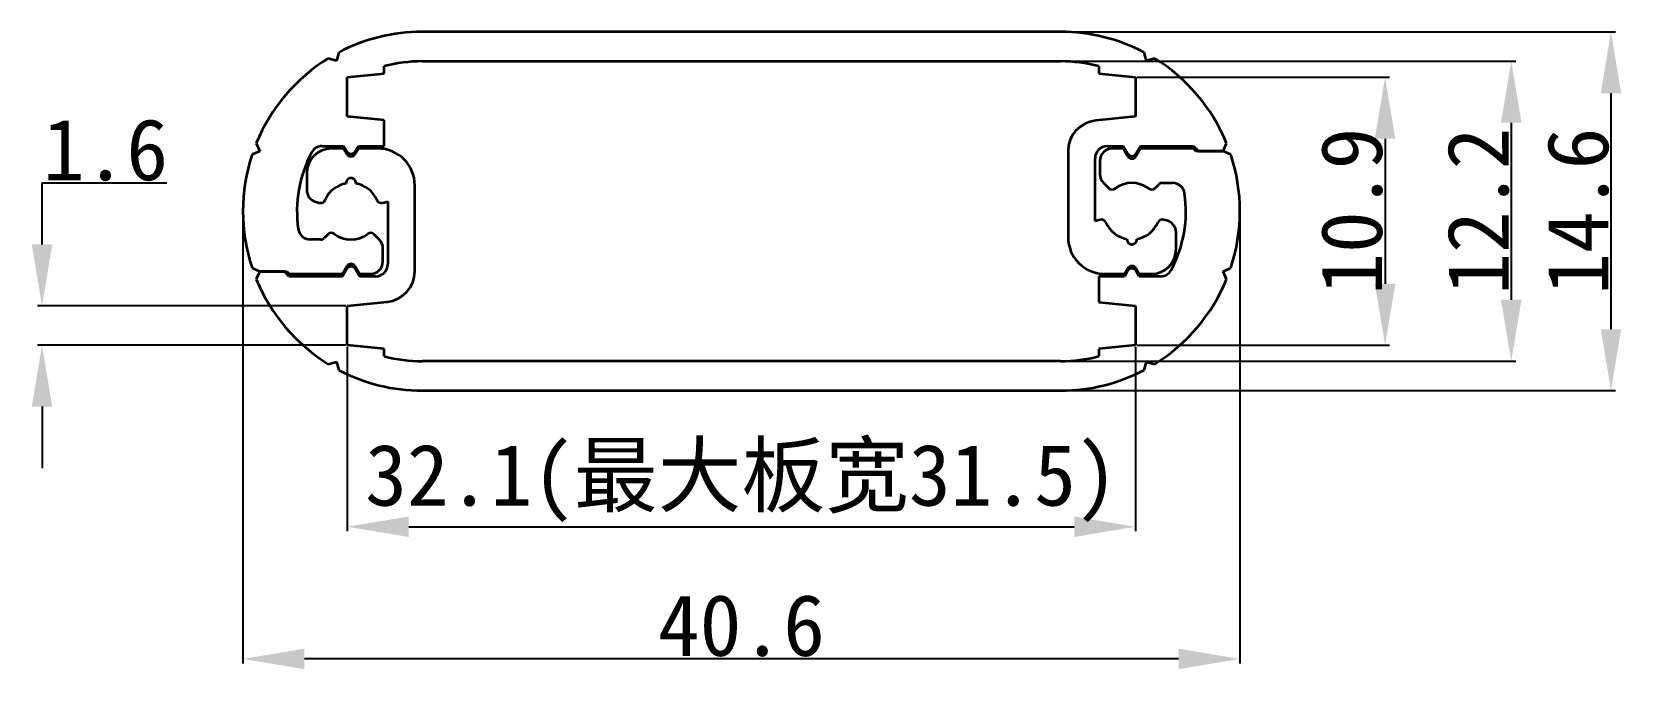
# Model space of a CAD drawing. Header units: inches. Extents: x -8.6 to 56.1, y -11.3 to 14.6.
import ezdxf

# ---------------------------------------------------------------- set-up
doc = ezdxf.new("R2010")
doc.units = ezdxf.units.IN
doc.header["$MEASUREMENT"] = 0
doc.layers.add('1', color=30, linetype='Continuous')
doc.layers.add('Visible (ISO)', color=7, linetype='Continuous', lineweight=35)
doc.styles.get("Standard").update_dxf_attribs({"font": 'simhei.ttf'})
doc.dimstyles.get("Standard").update_dxf_attribs({"dimtxt": 2.5, "dimasz": 2.5, "dimexe": 0.18, "dimexo": 0.0625, "dimgap": 0.09, "dimtad": 1, "dimtoh": 1, "dimdec": 1, "dimzin": 0, "dimdsep": 46, "dimtxsty": 'Standard', "dimcen": 0.09, "dimadec": 0, "dimazin": 0, "dimtfac": 1, "dimtdec": 1, "dimtofl": 0, "dimtmove": 0, "dimatfit": 3, "dimfxl": 1, "dimtolj": 1, "dimtzin": 0, "dimarcsym": 0})

# ---------------------------------------------------------------- blocks, each defined once
blk = doc.blocks.new('*D1')
at = {"color": 0, "lineweight": -2}
for p, q in [((33.363, 14.6), (55.89, 14.6)), ((55.71, 12.1), (55.71, 2.5)), ((33.363, 0), (55.89, 0))]:
    blk.add_line(p, q, dxfattribs=at)
at = {"color": 0}
for points in [[(55.294, 12.1), (56.127, 12.1), (55.71, 14.6)], [(55.294, 2.5), (56.127, 2.5), (55.71, 0)]]:
    blk.add_solid(points, dxfattribs=at)
at = {"layer": 'Defpoints', "color": 0}
for p in [(33.3, 14.6), (33.3, 0), (55.71, 0)]:
    blk.add_point(p, dxfattribs=at)
at = {"color": 0, "insert": (54.37, 7.3), "char_height": 2.5, "attachment_point": 5, "rotation": 90}
blk.add_mtext('\\A1;14.6', dxfattribs=at)
blk = doc.blocks.new('*D2')
at = {"color": 0, "lineweight": -2}
for p, q in [((0, 7.238), (0, -11.098)), ((40.6, 7.238), (40.6, -11.098)), ((38.1, -10.918), (2.5, -10.918))]:
    blk.add_line(p, q, dxfattribs=at)
at = {"color": 0}
for points in [[(2.5, -10.501), (2.5, -11.335), (0, -10.918)], [(38.1, -10.501), (38.1, -11.335), (40.6, -10.918)]]:
    blk.add_solid(points, dxfattribs=at)
at = {"layer": 'Defpoints', "color": 0}
for p in [(0, 7.3), (40.6, 7.3), (0, -10.918)]:
    blk.add_point(p, dxfattribs=at)
at = {"color": 0, "insert": (20.3, -9.564), "char_height": 2.5, "attachment_point": 5}
blk.add_mtext('\\A1;40.6', dxfattribs=at)
blk = doc.blocks.new('*D3')
at = {"color": 0, "lineweight": -2}
for p, q in [((-8.182, 5.95), (-8.182, 8.45)), ((-8.182, 8.45), (-3.106, 8.45)), ((4.188, 3.45), (-8.362, 3.45)), ((4.188, 1.85), (-8.362, 1.85)), ((-8.182, -0.65), (-8.182, -3.15))]:
    blk.add_line(p, q, dxfattribs=at)
at = {"color": 0}
for points in [[(-8.599, 5.95), (-7.765, 5.95), (-8.182, 3.45)], [(-8.599, -0.65), (-7.765, -0.65), (-8.182, 1.85)]]:
    blk.add_solid(points, dxfattribs=at)
at = {"layer": 'Defpoints', "color": 0}
for p in [(-8.182, 3.45), (4.25, 3.45), (4.25, 1.85)]:
    blk.add_point(p, dxfattribs=at)
at = {"color": 0, "insert": (-5.599, 9.79), "char_height": 2.5, "attachment_point": 5}
blk.add_mtext('\\A1;1.6', dxfattribs=at)
blk = doc.blocks.new('*D5')
at = {"color": 0, "lineweight": -2}
for p, q in [((33.363, 13.4), (51.829, 13.4)), ((51.649, 10.9), (51.649, 3.7)), ((33.363, 1.2), (51.829, 1.2))]:
    blk.add_line(p, q, dxfattribs=at)
at = {"color": 0}
for points in [[(51.232, 10.9), (52.066, 10.9), (51.649, 13.4)], [(51.232, 3.7), (52.066, 3.7), (51.649, 1.2)]]:
    blk.add_solid(points, dxfattribs=at)
at = {"layer": 'Defpoints', "color": 0}
for p in [(33.3, 13.4), (33.3, 1.2), (51.649, 1.2)]:
    blk.add_point(p, dxfattribs=at)
at = {"color": 0, "insert": (50.309, 7.3), "char_height": 2.5, "attachment_point": 5, "rotation": 90}
blk.add_mtext('\\A1;12.2', dxfattribs=at)
blk = doc.blocks.new('*D6')
at = {"color": 0, "lineweight": -2}
for p, q in [((36.413, 12.75), (46.691, 12.75)), ((46.511, 10.25), (46.511, 4.35)), ((36.413, 1.85), (46.691, 1.85))]:
    blk.add_line(p, q, dxfattribs=at)
at = {"color": 0}
for points in [[(46.094, 10.25), (46.927, 10.25), (46.511, 12.75)], [(46.094, 4.35), (46.927, 4.35), (46.511, 1.85)]]:
    blk.add_solid(points, dxfattribs=at)
at = {"layer": 'Defpoints', "color": 0}
for p in [(36.35, 12.75), (36.35, 1.85), (46.511, 1.85)]:
    blk.add_point(p, dxfattribs=at)
at = {"color": 0, "insert": (45.157, 7.3), "char_height": 2.5, "attachment_point": 5, "rotation": 90}
blk.add_mtext('\\A1;10.9', dxfattribs=at)
blk = doc.blocks.new('*D7')
at = {"layer": '1', "color": 0, "lineweight": -2}
for p, q in [((4.25, 1.788), (4.25, -5.719)), ((36.35, 1.788), (36.35, -5.719)), ((6.75, -5.539), (33.85, -5.539))]:
    blk.add_line(p, q, dxfattribs=at)
at = {"layer": '1', "color": 0}
for points in [[(6.75, -5.122), (6.75, -5.956), (4.25, -5.539)], [(33.85, -5.122), (33.85, -5.956), (36.35, -5.539)]]:
    blk.add_solid(points, dxfattribs=at)
at = {"layer": 'Defpoints', "color": 0}
for p in [(4.25, 1.85), (36.35, 1.85), (36.35, -5.539)]:
    blk.add_point(p, dxfattribs=at)
at = {"layer": '1', "color": 0, "insert": (20.3, -3.764), "char_height": 2.5, "attachment_point": 5}
blk.add_mtext('\\A1;32.1(最大板宽31.5)', dxfattribs=at)

msp = doc.modelspace()

# ---------------------------------------------------------------- linework, layer by layer
at = {"layer": 'Visible (ISO)'}
for p, q in [((33.3, 14.6), (7.3, 14.6)), ((3.903, 13.761), (3.811, 13.426)), ((36.789, 13.426), (36.697, 13.761)), ((3.811, 13.426), (3.476, 13.518)), ((5.75, 12.9), (5.75, 13.2)), ((7.3, 13.4), (33.3, 13.4)), ((34.85, 13.2), (34.85, 12.9)), ((37.124, 13.518), (36.789, 13.426)), ((4.25, 12.75), (5.75, 12.9)), ((4.25, 11.15), (4.25, 12.75)), ((34.85, 12.9), (36.35, 12.75)), ((36.35, 12.75), (36.35, 11.15)), ((5.75, 11), (4.25, 11.15)), ((36.35, 11.15), (34.726, 10.988)), ((5.75, 9.95), (5.75, 11)), ((0.689, 9.75), (0.373, 9.605)), ((0.544, 10.066), (0.689, 9.75)), ((3.233, 9.95), (4.1, 9.95)), ((4.1, 9.85), (3.6, 9.85)), ((4.1, 9.95), (4.227, 9.73)), ((4.227, 9.63), (4.1, 9.85)), ((4.573, 9.73), (4.7, 9.95)), ((4.7, 9.85), (4.573, 9.63)), ((4.7, 9.95), (5.75, 9.95)), ((5.5, 9.85), (4.7, 9.85)), ((33.6, 9.744), (33.6, 6.25)), ((35.2, 9.95), (35.85, 9.95)), ((35.85, 9.85), (35.4, 9.85)), ((35.85, 9.95), (36.027, 9.644)), ((36.027, 9.544), (35.85, 9.85)), ((36.373, 9.644), (36.55, 9.95)), ((36.55, 9.85), (36.373, 9.544)), ((36.55, 9.95), (38.711, 9.95)), ((38.711, 9.85), (36.55, 9.85)), ((38.711, 9.95), (38.911, 9.75)), ((38.811, 9.75), (38.711, 9.85)), ((39.911, 9.75), (38.811, 9.75)), ((38.911, 9.75), (39.911, 9.75)), ((39.911, 9.75), (40.056, 10.066)), ((40.227, 9.605), (39.911, 9.75)), ((34.7, 6.898), (34.7, 9.45)), ((34.9, 9.35), (34.9, 8.807)), ((2.6, 8.85), (2.6, 8.166)), ((35.046, 8.454), (35.256, 8.244)), ((37.433, 8.45), (37.854, 8.45)), ((7, 4.856), (7, 8.35)), ((37.144, 8.244), (37.291, 8.391)), ((2.971, 7.683), (3.11, 7.646)), ((5.69, 7.646), (5.9, 7.702)), ((5.9, 7.702), (5.9, 5.15)), ((34.91, 6.954), (34.7, 6.898)), ((37.629, 6.917), (37.49, 6.954)), ((3.167, 6.15), (2.746, 6.15)), ((3.456, 6.356), (3.309, 6.209)), ((5.554, 6.146), (5.344, 6.356)), ((38, 5.75), (38, 6.434)), ((5.7, 5.25), (5.7, 5.793)), ((0.373, 4.995), (0.689, 4.85)), ((0.689, 4.85), (0.544, 4.534)), ((1.689, 4.85), (0.689, 4.85)), ((0.689, 4.85), (1.789, 4.85)), ((1.889, 4.65), (1.689, 4.85)), ((1.789, 4.85), (1.889, 4.75)), ((1.889, 4.75), (4.05, 4.75)), ((4.05, 4.65), (1.889, 4.65)), ((4.05, 4.75), (4.227, 5.056)), ((4.227, 4.956), (4.05, 4.65)), ((4.573, 5.056), (4.75, 4.75)), ((4.75, 4.65), (4.573, 4.956)), ((4.75, 4.75), (5.2, 4.75)), ((5.4, 4.65), (4.75, 4.65)), ((35.9, 4.65), (34.85, 4.65)), ((34.85, 4.65), (34.85, 3.6)), ((35.1, 4.75), (35.9, 4.75)), ((35.9, 4.75), (36.027, 4.97)), ((36.027, 4.87), (35.9, 4.65)), ((36.373, 4.97), (36.5, 4.75)), ((36.5, 4.65), (36.373, 4.87)), ((36.5, 4.75), (37, 4.75)), ((37.367, 4.65), (36.5, 4.65)), ((39.911, 4.85), (40.227, 4.995)), ((40.056, 4.534), (39.911, 4.85)), ((4.25, 3.45), (5.874, 3.612)), ((4.25, 1.85), (4.25, 3.45)), ((34.85, 3.6), (36.35, 3.45)), ((36.35, 3.45), (36.35, 1.85)), ((5.75, 1.7), (4.25, 1.85)), ((5.75, 1.4), (5.75, 1.7)), ((36.35, 1.85), (34.85, 1.7)), ((34.85, 1.7), (34.85, 1.4)), ((3.476, 1.082), (3.811, 1.174)), ((3.811, 1.174), (3.903, 0.839)), ((33.3, 1.2), (7.3, 1.2)), ((36.697, 0.839), (36.789, 1.174)), ((36.789, 1.174), (37.124, 1.082)), ((7.3, 0), (33.3, 0))]:
    msp.add_line(p, q, dxfattribs=at)
for centre, radius, start, end in [((7.3, 7.3), 7.3, 90, 117.73439), ((33.3, 7.3), 7.3, 62.26561, 90), ((7.3, 7.3), 7.3, 121.59448, 157.73439), ((7.3, 7.3), 6.1, 90, 104.72017), ((33.3, 7.3), 6.1, 75.27983, 90), ((33.3, 7.3), 7.3, 22.26561, 58.40552), ((34.85, 9.744), 1.25, 95.71059, 180), ((3.6, 8.85), 1, 90, 180), ((3.233, 9.45), 0.5, 90, 152.13491), ((4.4, 9.83), 0.2, 210, 330), ((5.5, 8.35), 1.5, 360, 90), ((35.2, 9.45), 0.5, 90, 180), ((35.4, 9.35), 0.5, 90, 180), ((7.3, 7.3), 7.3, 161.59448, 198.40552), ((7.3, 7.3), 5.1, 152.13491, 188.12333), ((4.4, 9.73), 0.2, 210, 330), ((36.2, 9.744), 0.2, 210, 330), ((36.2, 9.644), 0.2, 210, 330), ((33.3, 7.3), 7.3, 341.59448, 18.40552), ((4.4, 7.3), 1.15, 99.97708, 156.48038), ((4.4, 8.45), 0.2, 355.01146, 184.98854), ((4.4, 7.3), 1.15, 23.51962, 80.02292), ((35.4, 8.807), 0.5, 180, 225), ((36.2, 7.3), 1.15, 53.51962, 126.48038), ((37.433, 8.25), 0.2, 90, 135), ((37.854, 7.95), 0.5, 8.12333, 90), ((3.1, 8.166), 0.5, 180, 255), ((35.397, 8.385), 0.2, 225, 306.48038), ((37.003, 8.385), 0.2, 233.51962, 315), ((33.3, 7.3), 5.1, 332.13491, 8.12333), ((3.162, 7.839), 0.2, 255, 336.48038), ((5.638, 7.839), 0.2, 203.51962, 285), ((2.746, 6.65), 0.5, 188.12333, 270), ((34.962, 6.761), 0.2, 23.51962, 105), ((36.2, 7.3), 1.15, 203.51962, 260.02292), ((36.2, 7.3), 1.15, 279.97708, 336.48038), ((37.438, 6.761), 0.2, 75, 156.48038), ((37.5, 6.434), 0.5, 0, 75), ((3.167, 6.35), 0.2, 270, 315), ((3.597, 6.215), 0.2, 53.51962, 135), ((4.4, 7.3), 1.15, 233.51962, 306.48038), ((5.203, 6.215), 0.2, 45, 126.48038), ((5.2, 5.793), 0.5, 360, 45), ((35.1, 6.25), 1.5, 180, 270), ((36.2, 6.15), 0.2, 175.01146, 4.98854), ((5.2, 5.25), 0.5, 270, 0), ((37, 5.75), 1, 270, 360), ((7.3, 7.3), 7.3, 202.26561, 238.40552), ((4.4, 4.956), 0.2, 30, 150), ((4.4, 4.856), 0.2, 30, 150), ((5.4, 5.15), 0.5, 270, 360), ((5.75, 4.856), 1.25, 275.71059, 0), ((36.2, 4.87), 0.2, 30, 150), ((36.2, 4.77), 0.2, 30, 150), ((33.3, 7.3), 7.3, 301.59448, 337.73439), ((37.367, 5.15), 0.5, 270, 332.13491), ((7.3, 7.3), 6.1, 255.27983, 270), ((33.3, 7.3), 6.1, 270, 284.72017), ((7.3, 7.3), 7.3, 242.26561, 270), ((33.3, 7.3), 7.3, 270, 297.73439)]:
    msp.add_arc(centre, radius, start, end, dxfattribs=at)

# ---------------------------------------------------------------- dimensions: what is measured, and where the dimension line sits
for base, p1, p2, angle, picture, middle in [((55.71, 0), (33.3, 14.6), (33.3, 0), 270, '*D1', (55.71, 7.3)), ((-8.182, 3.45), (4.25, 1.85), (4.25, 3.45), 90, '*D3', (-5.599, 8.45))]:
    dim = msp.add_linear_dim(base=base, p1=p1, p2=p2, angle=angle, dimstyle='Standard')
    dim.commit()
    dim.dimension.update_dxf_attribs({"geometry": picture, "text_midpoint": middle, "dimtype": 160})
for base, p1, p2, picture, middle in [((51.649, 1.2), (33.3, 13.4), (33.3, 1.2), '*D5', (50.309, 7.3)), ((46.511, 1.85), (36.35, 12.75), (36.35, 1.85), '*D6', (45.157, 7.3))]:
    dim = msp.add_linear_dim(base=base, p1=p1, p2=p2, angle=90, dimstyle='Standard')
    dim.commit()
    dim.dimension.update_dxf_attribs({"geometry": picture, "text_midpoint": middle})
dim = msp.add_linear_dim(base=(0, -10.918), p1=(40.6, 7.3), p2=(0, 7.3), dimstyle='Standard')
dim.commit()
dim.dimension.update_dxf_attribs({"geometry": '*D2', "text_midpoint": (20.3, -10.918), "dimtype": 160})
at = {"layer": '1'}
dim = msp.add_linear_dim(base=(36.35, -5.539), p1=(4.25, 1.85), p2=(36.35, 1.85), angle=180, text='<>(最大板宽31.5)', dimstyle='Standard', dxfattribs=at)
dim.commit()
dim.dimension.update_dxf_attribs({"geometry": '*D7', "text_midpoint": (20.3, -5.539), "dimtype": 160})

doc.saveas('drawing.dxf')
